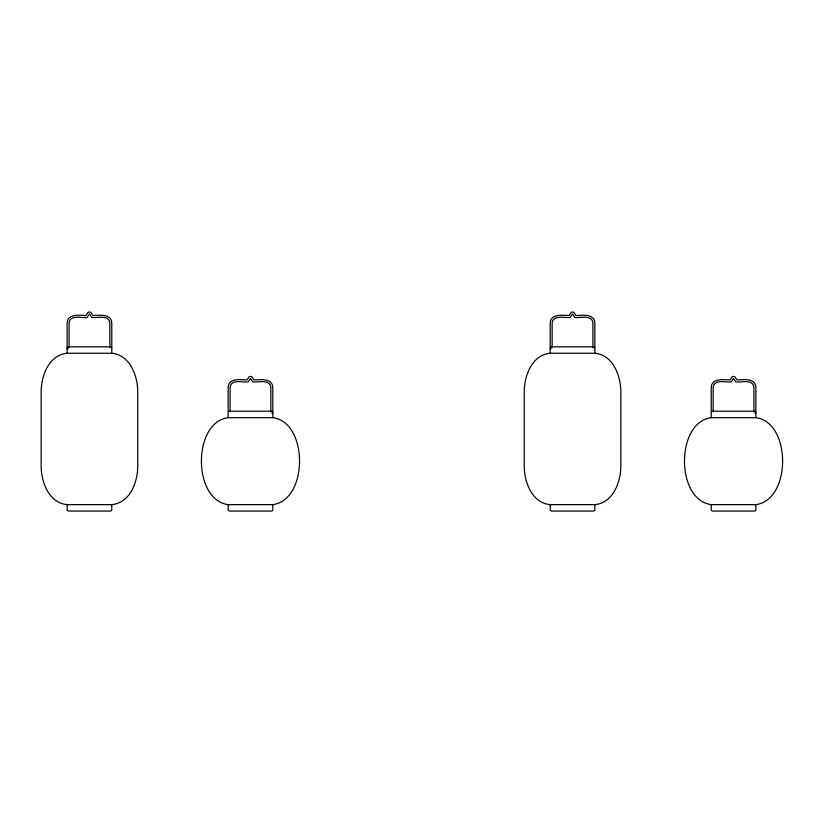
<?xml version="1.0" encoding="UTF-8"?>
<svg xmlns="http://www.w3.org/2000/svg" width="823" height="823" viewBox="0 0 823 823"><rect width="100%" height="100%" fill="white"/><g stroke="black" fill="none" stroke-linecap="round" stroke-linejoin="round"><path stroke-width="1.23" d="M67.136 347.79L68.114 346.822L110.807 346.822L111.774 347.79M550.196 347.79L551.173 346.822L593.867 346.822L594.844 347.79M67.136 353.262C48.794 354.888 41.201 375.916 41.15 391.902L41.15 465.972C41.201 481.969 48.794 502.997 67.136 504.622L111.774 504.622C130.116 502.997 137.708 481.969 137.76 465.972L137.76 391.902C137.708 375.916 130.116 354.888 111.774 353.262L67.136 353.262L67.147 322.925C67.558 313.522 79.738 315.199 85.973 315.579L88.092 312.318L89.46 311.938L90.818 312.318L92.937 315.579C99.172 315.199 111.352 313.522 111.774 322.925L111.774 353.262M550.196 353.262C531.864 354.888 524.272 375.916 524.22 391.902L524.22 465.972C524.272 481.969 531.864 502.997 550.196 504.622L594.844 504.622C613.186 502.997 620.768 481.969 620.83 465.972L620.83 391.902C620.768 375.916 613.186 354.888 594.844 353.262L550.196 353.262L550.206 322.925C550.628 313.522 562.809 315.199 569.043 315.579L571.162 312.318L572.52 311.938L573.888 312.318L575.997 315.579C582.242 315.199 594.422 313.522 594.834 322.925L594.844 353.262M228.156 417.673C192.51 422.25 192.51 500.045 228.156 504.622L272.804 504.622C308.44 500.045 308.44 422.25 272.804 417.673L228.156 417.673L228.166 387.335C228.578 377.932 240.758 379.609 247.003 379.989L249.112 376.728L250.48 376.348L251.838 376.728L253.957 379.989C260.191 379.609 272.372 377.932 272.794 387.335L272.804 417.673M711.226 417.673C675.58 422.25 675.58 500.045 711.226 504.622L755.864 504.622C791.51 500.045 791.51 422.25 755.864 417.673L711.226 417.673L711.226 387.335C711.648 377.932 723.829 379.609 730.063 379.989L732.182 376.728L733.54 376.348L734.908 376.728L737.027 379.989C743.262 379.609 755.442 377.932 755.853 387.335L755.864 417.673M67.147 348.757L68.114 348.757M550.206 348.757L551.173 348.757M229.133 411.233L271.827 411.233L272.804 412.2M712.193 411.233L754.886 411.233L755.864 412.2M271.827 413.167L272.794 413.167M754.886 413.167L755.853 413.167M755.864 504.622L755.864 510.095L754.886 511.062L712.193 511.062L711.226 510.095L711.226 504.622M753.919 411.881L753.919 387.458C753.158 378.734 741.235 382.613 735.865 381.923L733.54 378.354L731.225 381.923C725.855 382.613 713.932 378.734 713.16 387.458L713.16 411.881M594.844 504.622L594.844 510.095L593.867 511.062L551.173 511.062L550.196 510.095L550.196 504.622M592.899 347.471L592.899 323.058C592.138 314.335 580.205 318.203 574.835 317.513L572.52 313.944L570.205 317.513C564.835 318.203 552.902 314.335 552.14 323.058L552.14 347.471M272.804 504.622L272.804 510.095L271.827 511.062L229.133 511.062L228.156 510.095L228.156 504.622M270.86 411.881L270.86 387.458C270.098 378.734 258.165 382.613 252.795 381.923L250.48 378.354L248.165 381.923C242.795 382.613 230.862 378.734 230.101 387.458L230.101 411.881M111.774 504.622L111.774 510.095L110.807 511.062L68.114 511.062L67.136 510.095L67.136 504.622M109.84 347.471L109.84 323.058C109.068 314.335 97.145 318.203 91.775 317.513L89.46 313.944L87.135 317.513C81.765 318.203 69.842 314.335 69.081 323.058L69.081 347.471"/></g></svg>
